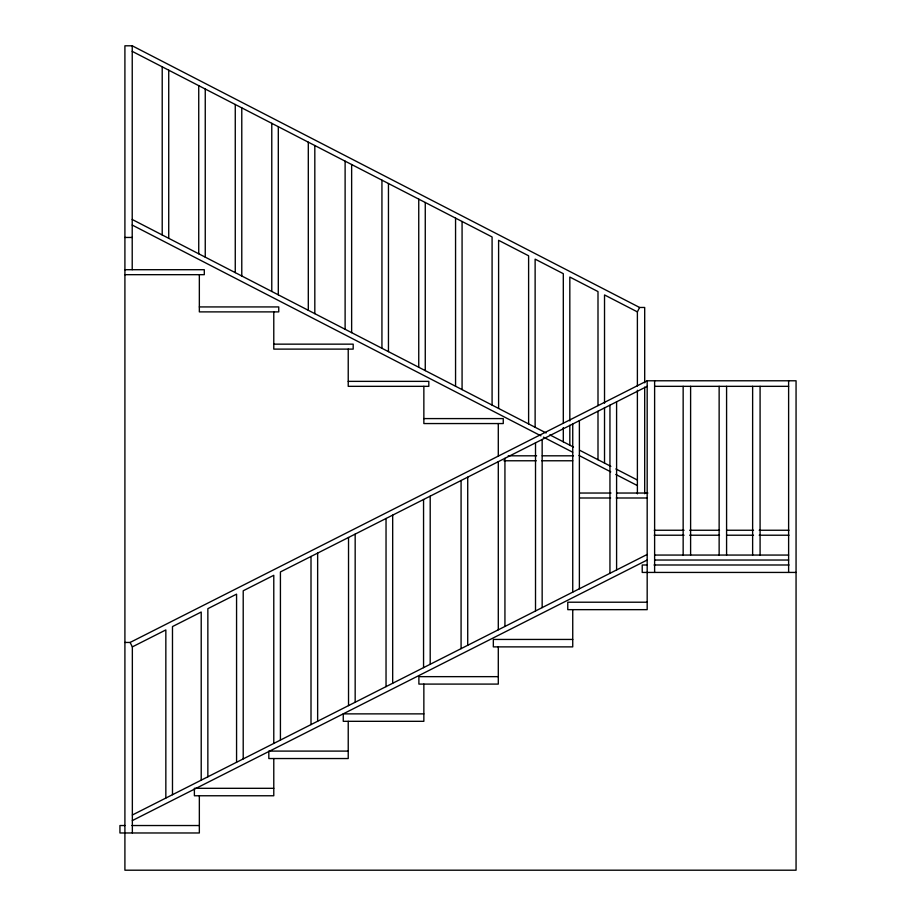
<?xml version="1.0" encoding="UTF-8"?>
<svg xmlns="http://www.w3.org/2000/svg" width="916" height="916" viewBox="0 0 916 916"><rect width="100%" height="100%" fill="white"/><g stroke="black" fill="none" stroke-linecap="round" stroke-linejoin="round"><path stroke-width="1.37" d="M132.213 269.705L132.236 45.8L639.586 307.467L644.692 307.467L644.692 382.819M637.387 385.98L637.387 311.887L639.586 307.467M124.908 642.448L130.106 642.448L647.154 380.781L796.061 380.781L796.061 870.2L124.908 870.2L124.908 45.8L132.213 45.8M132.351 832.976L132.351 646.879L165.842 629.922L165.842 798.054M647.177 386.334L280.422 571.939L280.422 740.071M132.351 815.011L647.177 554.466M132.351 820.576L647.177 560.031M124.908 237.45L132.213 237.45M124.908 269.705L204.302 269.705L204.302 274.674L124.908 274.674M199.345 306.929L278.75 306.929L278.75 311.887L199.345 311.887L199.345 274.674M273.781 344.153L353.187 344.153L353.187 349.111L273.781 349.111L273.781 311.887M348.229 381.365L428.814 381.365L428.814 386.334L348.229 386.334L348.229 349.111M654.619 386.334L788.619 386.334M423.856 418.589L503.262 418.589L503.262 423.558L423.856 423.558L423.856 386.334M508.22 455.813L536.581 455.813M542.249 455.813L573.45 455.813M503.915 460.771L536.215 460.771M541.837 460.771L572.74 460.771M579.828 493.037L611.018 493.037M616.697 493.037L647.887 493.037M579.759 497.995L610.663 497.995M616.273 497.995L647.177 497.995M654.264 530.25L684.046 530.25M689.714 530.25L719.495 530.25M726.583 530.25L753.524 530.25M759.192 530.25L788.974 530.25M654.264 535.219L684.046 535.219M689.714 535.219L719.495 535.219M726.583 535.219L753.524 535.219M759.192 535.219L788.974 535.219M654.619 555.062L788.619 555.062M654.619 560.031L788.619 560.031M647.177 564.989L642.219 564.989L642.219 572.431L796.061 572.431M654.07 564.989L789.008 564.989M647.177 602.213L567.771 602.213L567.771 609.655L647.177 609.655L647.177 380.838M572.74 639.437L493.335 639.437L493.335 646.879L572.74 646.879L572.74 609.655M498.293 676.649L418.887 676.649L418.887 684.092L498.293 684.092L498.293 646.879M423.856 713.873L343.26 713.873L343.26 721.316L423.856 721.316L423.856 684.092M348.229 751.097L268.823 751.097L268.823 758.54L348.229 758.54L348.229 721.316M273.781 788.31L194.387 788.31L194.387 795.764L273.781 795.764L273.781 758.54M124.908 825.534L119.939 825.534L119.939 832.976L199.345 832.976L199.345 795.764M131.927 825.534L199.345 825.534M132.213 51.353L492.087 236.958L492.087 405.09M637.387 311.887L604.526 294.941L604.526 403.223M132.213 219.485L546.154 432.97M549.829 434.871L573.496 447.077M579.622 450.237L610.846 466.336M615.895 468.946L637.387 480.03M132.213 225.05L540.921 435.833M543.463 437.15L572.66 452.206M579.004 455.47L610.732 471.843M615.815 474.454L637.387 485.583M130.106 642.448L132.351 646.879M788.619 380.781L788.619 572.431M760.085 386.334L760.085 555.062M752.631 386.334L752.631 555.062M726.583 386.334L726.583 555.062M719.14 386.334L719.14 555.062M690.607 386.334L690.607 555.062M683.153 386.334L683.153 555.062M654.619 380.781L654.619 572.431M644.692 387.09L644.692 493.724M637.387 390.262L637.387 493.861M616.594 401.803L616.594 569.947M609.953 405.17L609.953 573.302M604.526 407.505L604.526 463.072M597.999 405.57L597.999 291.574L569.821 277.044L569.821 420.959M597.999 411.261L597.999 459.706M579.381 420.65L579.381 588.782M572.74 424.005L572.74 592.137M569.821 425.23L569.821 445.176M563.306 423.295L563.306 273.678L535.127 259.148L535.127 427.28M563.306 427.566L563.306 441.821M542.158 439.485L542.158 607.617M535.516 442.84L535.516 610.972M528.612 423.925L528.612 255.793L498.602 240.313L498.602 408.444M504.934 458.321L504.934 626.452M498.293 423.558L498.293 455.813M498.293 461.675L498.293 629.807M467.721 477.156L467.721 645.288M462.076 221.477L462.076 389.609M461.08 480.511L461.08 648.654M455.561 218.111L455.561 386.254M430.199 496.14L430.199 664.272M425.264 202.493L425.264 370.625M423.558 499.506L423.558 667.638M418.749 199.127L418.749 367.259M392.678 515.124L392.678 683.256M388.453 183.509L388.453 351.641M386.037 518.49L386.037 686.622M381.938 180.143L381.938 348.275M355.168 534.12L355.168 702.251M351.641 164.514L351.641 332.645M348.527 537.474L348.527 705.606M345.114 161.159L345.114 329.291M317.646 553.104L317.646 721.236M314.818 145.529L314.818 313.661M311.005 556.459L311.005 724.59M308.303 142.175L308.303 310.306M278.304 126.694L278.304 294.826M273.781 743.437L273.781 575.294L243.209 590.774L243.209 758.906M271.777 123.328L271.777 291.471M241.778 107.859L241.778 275.991M236.568 762.272L236.568 594.14L207.852 608.671L207.852 776.802M235.263 104.493L235.263 272.625M205.253 89.024L205.253 257.156M201.211 780.169L201.211 612.025L172.483 626.567L172.483 794.699M198.738 85.657L198.738 253.789M168.727 70.189L168.727 238.32M162.212 66.822L162.212 234.954"/></g></svg>
